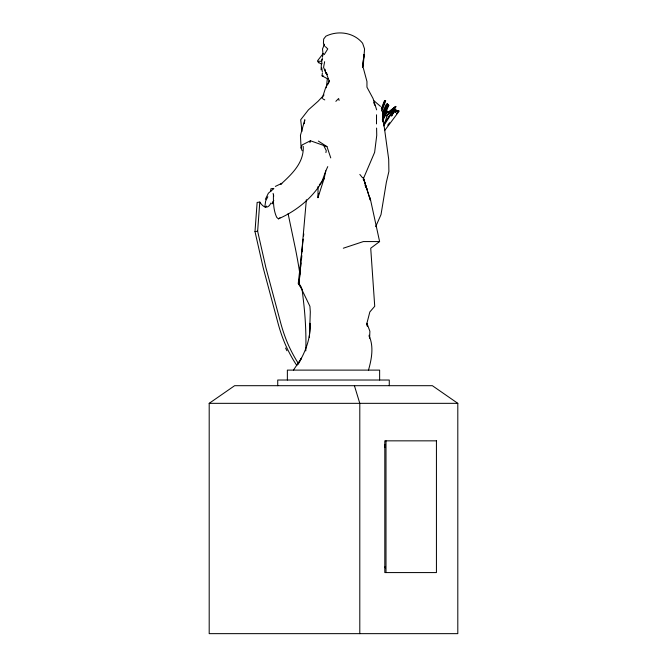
<?xml version="1.0" encoding="UTF-8"?>
<svg xmlns="http://www.w3.org/2000/svg" width="667" height="667" viewBox="0 0 667 667"><rect width="100%" height="100%" fill="white"/><g stroke="black" fill="none" stroke-linecap="round" stroke-linejoin="round"><path stroke-width="1" d="M273.437 195.173C273.278 202.651 273.52 210.464 276.722 217.359L278.422 218.843C296.065 211.164 311.923 198.449 321.928 181.899L321.786 181.607M327.747 166.617L325.829 170.869L324.129 178.489L317.967 197.665L318.067 186.343M376.522 114.799L376.496 123.912M321.836 62.148L321.736 63.99L318.442 62.606L317.984 61.739M270.727 191.521L270.902 188.778L273.545 188.411M296.923 365.608A132.783 44.472 82 0 1 286.893 347.857A77.964 26.113 82 0 1 278.447 324.787L263.215 267.867L254.994 231.591L257.137 202.426L259.788 202.059A31.249 10.464 82 0 0 270.927 203.018M298.624 363.84A132.783 44.472 82 0 1 289.536 347.49A77.964 26.113 82 0 1 281.09 324.412L265.858 267.492L257.637 231.216L259.788 202.059M306.361 199.733L298.983 283.625L309.913 306.295L310.313 311.956L309.405 337.469L309.938 323.287C310.88 337.469 305.903 350.859 298.799 362.881M300.475 269.126L298.983 283.625L301.184 287.027M300.692 267.058L301.117 262.915M301.542 258.771L301.859 255.661M302.284 251.517L302.501 249.45M326.371 87.786L327.322 78.681L322.053 75.846L322.369 73.011M303.21 239.094L298.241 283.625L302.434 289.578M303.552 235.985L303.785 233.909M303.227 146.381C304.16 162.698 291.779 174.195 280.84 184.25L281.833 183.333L275.354 186.401M264.916 206.228L265.666 200.967L267.842 196.732M304.219 123.653L304.827 119.752L300.442 135.334L301.075 148.032L302.168 150.792M317.967 197.665L318.684 193.613M325.921 152.601L326.271 150.609L323.687 145.456M324.637 61.681L323.578 67.342L325.846 73.011L327.055 74.32M382.483 114.024L388.703 159.346L388.886 171.452L386.351 182.333L381.007 214.624L375.679 226.688M321.444 60.797L321.894 59.021M322.353 57.254L323.036 54.594L322.52 48.933L324.512 44.214M309.913 142.646L310.413 140.754L326.98 146.623L330.749 157.904M321.085 69.835L321.402 63.849L321.869 63.707M322.128 60.397L322.611 58.629M368.492 370.11C371.594 359.196 373.945 346.882 369.243 336.168M322.161 98.508L325.813 87.177L329.381 81.507L326.246 73.011L327.28 74.629M301.075 148.032L302.068 144.981L310.413 140.754M328.031 83.984L329.248 80.449M325.829 170.869L321.819 181.933L324.129 178.489L319.301 184.917M382.183 107.771L384.692 101.101L385.426 100.484L384.417 100.892L381.332 108.596M381.757 111.164L385.709 100.692M381.574 110.113L385.426 100.484M382.499 112.281L386.368 104.177L387.385 103.76L388.061 104.502L382.625 117.325L388.502 104.986L388.803 105.311L382.416 120.318M363.14 179.248L374.629 152.334L376.747 135.334L376.588 128.064M395.197 112.381L396.09 110.455L395.714 109.105L394.697 109.513L392.621 112.998M383.667 124.579L392.371 111.147L393.38 110.739L393.78 111.289L391.562 116.075L395.714 109.105M383.708 113.332L387.494 105.394L388.502 104.986M382.65 113.673L387.385 103.76M265.374 199.341L268.392 193.18L273.879 188.619M273.278 201.434L272.028 203.902L273.795 200.45M382.291 119.927L386.627 111.681L387.644 111.264L387.886 112.948L395.656 106.403L395.873 106.787L387.269 115.491L383.65 125.913L393.38 110.739M382.833 120.427L387.644 111.264M298.141 364.165L301.426 358.221L293.447 370.11M384.651 130.574L399.283 110.972L397.365 111.106L398.266 111.381L396.406 113.815M324.245 54.594L327.764 48.933L325.413 46.657M387.71 125.171L389.57 122.736M323.253 53.435L317.667 60.605L317.7 61.264L321.878 61.281M324.037 94.964L318.001 101.342L308.429 109.838L300.709 119.752L301.959 131.441M335.86 101.342L338.636 98.508L339.094 100.4M386.251 115.908L395.873 106.787M321.769 67.884L322.344 71.811M387.644 112.706L395.656 106.403M370.068 197.665L379.606 241.571L370.719 248.216L374.729 306.295L369.835 311.956L366.917 323.287L369.877 331.232L369.618 338.144L369.101 335.176M209.196 403.335L234.634 385.693L432.366 385.693L457.804 403.335L457.804 633.65L209.196 633.65L209.196 403.335L457.804 403.335M278.422 218.843L280.007 217.775M394.981 112.364L398.382 110.689M387.043 104.919L388.061 104.502M388.803 105.311L387.494 105.394M393.78 111.289L392.771 111.697L392.371 111.147M395.072 110.872L396.09 110.455M388.336 116.733L389.353 116.316M343.313 248.216L363.357 241.571L379.606 241.571M254.994 231.591L257.637 231.216M318.442 62.606L318.893 62.581M326.638 73.011L325.846 73.011L325.046 69.235M322.053 75.846L323.312 75.846M327.322 78.681L327.939 78.681M363.223 177.555L370.335 200.05L363.223 177.555L366.85 188.978L365.007 185.251M323.036 98.974L324.779 99.908M318.367 141.062L326.98 146.623M373.929 100.709L380.465 106.37M386.627 111.681L387.06 112.181M359.846 174.429L362.248 177.455M285.576 348.041L286.935 350.792M373.67 102.593L374.946 105.428M324.462 46.098L323.428 43.263L323.678 39.02L325.905 36.185C338.086 30.182 353.902 32.425 362.615 43.263L364.549 48.933L363.14 67.342L366.958 81.507L366.958 87.177L373.045 98.508L376.647 109.838M354.419 385.693L359.796 403.335L359.796 633.65M273.103 193.363L273.737 196.156M288.094 213.673L295.323 248.199A195.998 65.649 82 0 1 299.925 274.079M382.533 117.992L382.716 121.953L382.658 112.039M389.27 385.693L389.27 380.023L277.73 380.023L277.73 385.693M386.001 440.845L386.001 572.578M379.631 380.023L379.631 370.11L287.369 370.11L287.369 380.023M302.076 289.378A195.998 65.649 82 0 1 303.16 298.407A127.839 42.821 82 0 1 305.786 350.917M266.5 206.095A31.249 10.464 82 0 1 265.116 207.12M385.293 447.415A1.417 0.767 -90 0 1 384.525 445.998A1.417 0.767 -90 0 1 385.293 444.581M385.234 567.892A1.417 0.767 -90 0 1 385.234 566.475M364.024 54.594L362.498 67.342L364.082 54.594M436.435 440.845L384.809 440.845L384.809 572.578L436.435 572.578L436.435 440.845M367.4 326.263L366.833 323.287L367.384 326.263"/></g></svg>
